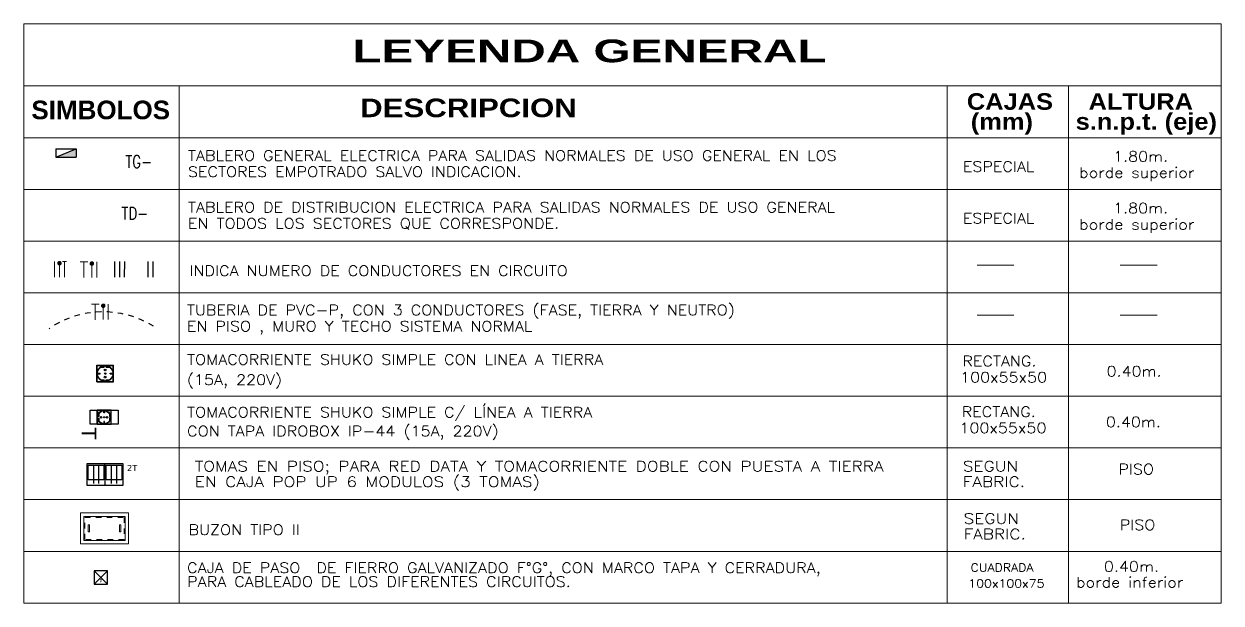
# Model space of a CAD drawing. Header units: inches. Extents: x -19 to 5698, y -728 to 92.
# Drawn here: x 112.79 to 134.65, y 68.13 to 78.71 of the extents above; entities that cross this region are included whole.
import ezdxf
from ezdxf.enums import TextEntityAlignment as Align

# ---------------------------------------------------------------- set-up
doc = ezdxf.new("R2010")
doc.units = ezdxf.units.IN
doc.header["$MEASUREMENT"] = 0
for name, pattern in [('01 HJ$0$REF - 01 HJ$0$HIDDEN2', [0.1875, 0.125, -0.0625]), ('HIDDEN', [0.375, 0.25, -0.125]), ('RAYITAS', [0.375, 0.25, -0.125])]:
    doc.linetypes.add(name, pattern=pattern)
doc.layers.get('0').update_dxf_attribs({"color": 61})
for name, color, linetype, lineweight in [('00 APARATOS-ELECTRICOS', 253, 'Continuous', 0), ('00 conduct tomacorr', 120, 'HIDDEN', 30), ('00 IE TABLERO IE', 4, 'Continuous', 25), ('CANALES', 104, 'Continuous', 15), ('T-TECHO-E', 150, 'Continuous', 20), ('TABLERO IE', 4, 'Continuous', 25), ('TEXT', 7, 'Continuous', 13), ('TOMACORRIENTE', 22, 'RAYITAS', 9)]:
    doc.layers.add(name, color=color, linetype=linetype, lineweight=lineweight)
for name, color, linetype in [('CIRCUITOS-T', 20, 'Continuous'), ('IE-ALUM', 4, 'Continuous'), ('IE-LEYENDA', 4, 'Continuous'), ('TOMA. HYDROBOX SHUKO S', 7, 'Continuous')]:
    doc.layers.add(name, color=color, linetype=linetype)
doc.styles.add('Arial', font='arial.ttf')
doc.styles.add('ROMAND', font='romand__.ttf', dxfattribs={"width": 1.2, "height": 0.1})
doc.styles.add('Romans', font='romans.shx')
doc.styles.add('SANSSERIFBOLD', font='sasb____.pfb')

# ---------------------------------------------------------------- blocks, each defined once
blk = doc.blocks.new('A$C27562A3E')
at = {"layer": 'IE-LEYENDA'}
for p, q in [((0.075, 0), (0, 0.075)), ((0, 0), (0.075, 0.075))]:
    blk.add_line(p, q, dxfattribs=at)
blk.add_lwpolyline([(0, 0), (0.075, 0), (0.075, 0.075), (0, 0.075)], close=True, dxfattribs=at)
at = {"color": 4}
blk.add_text('p', height=0.0195, dxfattribs=at).set_placement((0.0307, 0.0133))
blk = doc.blocks.new('a')
at = {"layer": 'TOMACORRIENTE', "ltscale": 0.05}
h = blk.add_hatch(color=4, dxfattribs=at)
edge = h.paths.add_edge_path()
edge.add_arc((0, 0.075), 0.0211, 0, 360)
at = {"layer": 'TOMACORRIENTE', "color": 4}
for p, q in [((-0.146, 0.096), (-0.051, 0.096)), ((-0.099, 0.096), (-0.099, -0.097)), ((0, 0.096), (0, -0.096)), ((0.062, -0.096), (0.062, 0.096))]:
    blk.add_line(p, q, dxfattribs=at)
blk.add_circle((0, 0.075), 0.0211, dxfattribs=at)
blk = doc.blocks.new('2A')
at = {"layer": 'IE-ALUM'}
for p, q in [((-0.03, 0.102), (-0.03, -0.091)), ((0.03, 0.102), (0.03, -0.091))]:
    blk.add_line(p, q, dxfattribs=at)
blk = doc.blocks.new('INTERRUPTOR AUTOMÁTICO')
at = {"layer": 'TOMACORRIENTE', "ltscale": 0.05}
h = blk.add_hatch(color=4, dxfattribs=at)
edge = h.paths.add_edge_path()
edge.add_arc((0, 0.075), 0.0211, -0.2621, 359.7379)
at = {"layer": 'TOMACORRIENTE', "color": 4}
for p, q in [((-0.062, 0.096), (-0.062, -0.097)), ((0, -0.096), (0, 0.096)), ((0.086, 0.096), (0.038, 0.096)), ((0.062, -0.096), (0.062, 0.096))]:
    blk.add_line(p, q, dxfattribs=at)
blk.add_circle((0, 0.075), 0.0211, dxfattribs=at)
blk = doc.blocks.new('3A')
at = {"layer": 'IE-ALUM'}
for p, q in [((-0.06, 0.096), (-0.06, -0.096)), ((0, 0.096), (0, -0.096)), ((0.06, 0.096), (0.06, -0.096))]:
    blk.add_line(p, q, dxfattribs=at)
blk = doc.blocks.new('CAJA POP UP 6 MODULOS')
at = {"layer": '00 conduct tomacorr', "linetype": 'Continuous'}
for p, q in [((-0.095, -0.165), (-0.095, -0.0151)), ((-0.052, -0.165), (-0.052, -0.0151)), ((0.052, -0.165), (0.052, -0.0151)), ((0.095, -0.165), (0.095, -0.0151)), ((0, -0.165), (0, -0.18))]:
    blk.add_line(p, q, dxfattribs=at)
for points in [[(-0.147, 0), (0.147, 0), (0.147, -0.18), (-0.147, -0.18)], [(0, 0), (0.147, 0), (0.147, -0.18), (0, -0.18)]]:
    blk.add_lwpolyline(points, close=True, dxfattribs=at)
for points in [[(-0.138, -0.045), (-0.009, -0.045), (-0.009, -0.165), (-0.138, -0.165), (-0.138, -0.045)], [(0.009, -0.045), (0.138, -0.045), (0.138, -0.165), (0.009, -0.165), (0.009, -0.045)]]:
    blk.add_lwpolyline(points, dxfattribs=at)
at = {"color": 1, "insert": (-0.1807, -0.168), "char_height": 0.05, "attachment_point": 1, "rotation": 180}
blk.add_mtext_dynamic_manual_height_columns('{\\fVerdana|b0|i0|c0|p34;2T}', width=0.000481, gutter_width=0.1561, heights=[0], dxfattribs=at)
blk = doc.blocks.new('T5015')
at = {"layer": '00 IE TABLERO IE'}
for p, q in [((-0.278, -0.054), (-0.104, 0.016)), ((-0.278, 0.016), (-0.104, 0.016)), ((-0.278, 0.016), (-0.278, -0.054)), ((-0.104, 0.016), (-0.104, -0.054)), ((-0.278, -0.054), (-0.104, -0.054))]:
    blk.add_line(p, q, dxfattribs=at)
blk.add_solid([(-0.278, -0.054), (-0.104, 0.016), (-0.104, -0.054)], dxfattribs=at)
blk = doc.blocks.new('BUZON TIPO II')
at = {"layer": 'CANALES', "color": 5}
for p, q in [((-0.3, 0.175), (0.3, 0.175)), ((-0.3, -0.175), (-0.3, 0.175)), ((0.3, 0.175), (0.3, -0.175)), ((0.3, -0.175), (-0.3, -0.175))]:
    blk.add_line(p, q, dxfattribs=at)
blk.add_lwpolyline([(-0.35, 0.225), (0.35, 0.225), (0.35, -0.225), (-0.35, -0.225), (-0.35, 0.225)], dxfattribs=at)
at = {"layer": 'CANALES', "color": 3}
for points in [[(-0.3, 0.175), (-0.3, -0.175), (0.3, -0.175), (0.3, 0.175), (-0.3, 0.175)], [(-0.24, 0), (-0.24, 0.05), (-0.22, 0.05), (-0.22, 0), (-0.22, -0.05), (-0.24, -0.05), (-0.24, 0)], [(0.24, 0), (0.24, 0.05), (0.22, 0.05), (0.22, 0), (0.22, -0.05), (0.24, -0.05), (0.24, 0)]]:
    blk.add_lwpolyline(points, dxfattribs=at)
at = {"layer": 'CANALES', "color": 5, "linetype": '01 HJ$0$REF - 01 HJ$0$HIDDEN2', "ltscale": 0.1}
blk.add_lwpolyline([(-0.285, 0.16), (0.285, 0.16), (0.285, -0.16), (-0.285, -0.16), (-0.285, 0.16)], dxfattribs=at)
blk = doc.blocks.new('tomacorriente schuko 2+T')
at = {"color": 3}
for p, q in [((-0.1377, -0.0281, -162.36), (-0.1377, -0.1227, -162.36)), ((-0.1377, -0.0281, -162.36), (-0.0441, -0.0281, -162.36)), ((-0.1367, -0.0296, -162.36), (-0.1367, -0.1211, -162.36)), ((-0.1367, -0.0296, -162.36), (-0.1367, -0.1211, -162.36)), ((-0.1367, -0.0296, -162.36), (-0.0452, -0.0296, -162.36)), ((-0.1367, -0.0296, -162.36), (-0.0909, -0.0296, -162.36)), ((-0.1261, -0.0496, -162.36), (-0.1261, -0.0701, -162.36)), ((-0.0935, -0.0318, -162.36), (-0.0935, -0.0465, -162.36)), ((-0.0935, -0.0465, -162.36), (-0.0883, -0.0465, -162.36)), ((-0.0909, -0.0296, -162.36), (-0.0452, -0.0296, -162.36)), ((-0.0883, -0.0318, -162.36), (-0.0883, -0.0465, -162.36)), ((-0.0557, -0.0496, -162.36), (-0.0557, -0.0701, -162.36)), ((-0.0452, -0.0296, -162.36), (-0.0452, -0.1211, -162.36)), ((-0.0452, -0.0296, -162.36), (-0.0452, -0.1211, -162.36)), ((-0.0441, -0.0281, -162.36), (-0.0441, -0.1227, -162.36)), ((-0.1377, -0.1227, -162.36), (-0.0441, -0.1227, -162.36)), ((-0.1367, -0.1211, -162.36), (-0.0452, -0.1211, -162.36)), ((-0.1367, -0.1211, -162.36), (-0.0909, -0.1211, -162.36)), ((-0.1342, -0.0701, -162.36), (-0.1261, -0.0701, -162.36)), ((-0.1342, -0.0806, -162.36), (-0.1261, -0.0806, -162.36)), ((-0.1261, -0.0806, -162.36), (-0.1261, -0.1011, -162.36)), ((-0.0935, -0.1043, -162.36), (-0.0883, -0.1043, -162.36)), ((-0.0935, -0.1043, -162.36), (-0.0935, -0.1189, -162.36)), ((-0.0909, -0.1211, -162.36), (-0.0452, -0.1211, -162.36)), ((-0.0883, -0.1043, -162.36), (-0.0883, -0.1189, -162.36)), ((-0.0557, -0.0701, -162.36), (-0.0476, -0.0701, -162.36)), ((-0.0557, -0.0806, -162.36), (-0.0476, -0.0806, -162.36)), ((-0.0557, -0.0806, -162.36), (-0.0557, -0.1011, -162.36))]:
    blk.add_line(p, q, dxfattribs=at)
for centre, radius in [((-0.0909, -0.0754, -162.36), 0.0457), ((-0.0909, -0.0754, -162.36), 0.0436), ((-0.1109, -0.0754, -162.36), 0.00505), ((-0.091, -0.0755, -162.36), 0.00406), ((-0.0709, -0.0754, -162.36), 0.00505)]:
    blk.add_circle(centre, radius, dxfattribs=at)
blk = doc.blocks.new('TOMA. HYDROBOX SHUKO')
at = {"true_color": 0xafd9aa}
h = blk.add_hatch(dxfattribs=at)
h.set_pattern_fill('ANSI31', color=9, scale=0.67)
h.set_pattern_definition([(45, (0, 0), (-1.5041929, 1.5041929), [])])
edge = h.paths.add_edge_path()
edge.add_arc((53447.462, 40916.352), 0.008, 0, 360)
edge = h.paths.add_edge_path()
edge.add_arc((53447.494, 40916.352), 0.00644, 0, 360)
edge = h.paths.add_edge_path()
edge.add_arc((53447.526, 40916.352), 0.008, 0, 360)
at = {"color": 32, "true_color": 0xcd6928}
blk.add_lwpolyline([(53447.644, 40916.427), (53447.644, 40916.277), (53447.344, 40916.277), (53447.344, 40916.427)], close=True, dxfattribs=at)
for points in [[(53447.42, 40916.277), (53447.568, 40916.277), (53447.568, 40916.427), (53447.42, 40916.427), (53447.42, 40916.277)], [(53447.422, 40916.279), (53447.422, 40916.425), (53447.567, 40916.425), (53447.567, 40916.279), (53447.422, 40916.279)], [(53447.49, 40916.421), (53447.49, 40916.398), (53447.498, 40916.398), (53447.498, 40916.421)], [(53447.425, 40916.36), (53447.438, 40916.36), (53447.438, 40916.393)], [(53447.438, 40916.311), (53447.438, 40916.344), (53447.425, 40916.344)], [(53447.49, 40916.283), (53447.49, 40916.306), (53447.498, 40916.306), (53447.498, 40916.283)], [(53447.563, 40916.36), (53447.55, 40916.36), (53447.55, 40916.393)], [(53447.55, 40916.311), (53447.55, 40916.344), (53447.563, 40916.344)]]:
    blk.add_lwpolyline(points, dxfattribs=at)
for centre, radius in [((53447.494, 40916.352), 0.0725), ((53447.494, 40916.352), 0.0692), ((53447.462, 40916.352), 0.008), ((53447.494, 40916.352), 0.00644), ((53447.526, 40916.352), 0.008)]:
    blk.add_circle(centre, radius, dxfattribs=at)
at = {"color": 30, "true_color": 0xf8991e, "style": 'Arial'}
blk.add_text('T', height=0.159, rotation=90, dxfattribs=at).set_placement((53447.656, 40916.525), align=Align.MIDDLE_CENTER)

msp = doc.modelspace()

# ---------------------------------------------------------------- linework, layer by layer
at = {"layer": '00 conduct tomacorr', "ltscale": 0.4}
msp.add_arc((114.2378, 71.7163), 1.7334, 58.00002, 124.7785, dxfattribs=at)
at = {"layer": 'TEXT', "color": 4}
for p, q in [((115.6243, 77.5748), (115.6243, 70.02)), ((129.6512, 77.5748), (129.6512, 70.02)), ((131.8692, 77.5748), (131.8692, 70.02)), ((112.7912, 75.6861), (134.6528, 75.6861)), ((112.7912, 74.7417), (134.6528, 74.7417)), ((130.1965, 74.305), (130.8713, 74.305)), ((130.1965, 74.305), (130.8713, 74.305)), ((132.8094, 74.305), (133.4842, 74.305)), ((132.8094, 74.305), (133.4842, 74.305)), ((112.7912, 73.7974), (134.6528, 73.7974)), ((130.1965, 73.3922), (130.8713, 73.3922)), ((130.1965, 73.3922), (130.8713, 73.3922)), ((132.8094, 73.3922), (133.4842, 73.3922)), ((132.8094, 73.3922), (133.4842, 73.3922)), ((112.7912, 72.853), (134.6528, 72.853)), ((112.7912, 71.9087), (134.6528, 71.9087)), ((115.6243, 71.9087), (115.6243, 68.1312)), ((129.6512, 71.9087), (129.6512, 68.1312)), ((131.8692, 71.9087), (131.8692, 68.1312)), ((112.7912, 70.9643), (134.6528, 70.9643)), ((112.7912, 70.02), (134.6528, 70.02)), ((112.7912, 69.0756), (134.6528, 69.0756)), ((112.7912, 68.1312), (134.6528, 68.1312))]:
    msp.add_line(p, q, dxfattribs=at)
for points in [[(112.7912, 77.5748), (134.6528, 77.5748), (134.6528, 78.708), (112.7912, 78.708)], [(112.7912, 76.6305), (134.6528, 76.6305), (134.6528, 77.5748), (112.7912, 77.5748)]]:
    msp.add_lwpolyline(points, close=True, dxfattribs=at)
for points in [[(134.6528, 70.02), (134.6528, 76.6305), (112.7912, 76.6305), (112.7912, 70.02)], [(112.7912, 71.9087), (112.7912, 68.1312)], [(134.6528, 68.1312), (134.6528, 71.9087)]]:
    msp.add_lwpolyline(points, dxfattribs=at)

# ---------------------------------------------------------------- block references
for name, p, xscale, yscale, zscale, rotation in [('3A', (114.5355, 74.2261), 1.481345034052768, 1.481345034052768, 1.481345034052768, 359.9237397828417), ('tomacorriente schuko 2+T', (114.0313, 72.6172, 524.2306), 3.228816026903235, 3.228816026903235, 3.228816026903235, 89.99999999999999)]:
    msp.add_blockref(name, p, dxfattribs=dict(xscale=xscale, yscale=yscale, zscale=zscale, rotation=rotation))
at = {"xscale": 1.481345034052768, "yscale": 1.481345034052768, "zscale": 1.481345034052768}
msp.add_blockref('2A', (115.0995, 74.2177), dxfattribs=at)
at = {"layer": '00 APARATOS-ELECTRICOS', "lineweight": 25, "xscale": 1.252926957676267, "yscale": 1.252926957676267, "zscale": 1.252926957676267, "rotation": 180.0000000000012}
msp.add_blockref('BUZON TIPO II', (114.2619, 69.4955), dxfattribs=at)
at = {"layer": '00 conduct tomacorr', "xscale": 2.222017551079151, "yscale": 2.222017551079151, "zscale": 2.222017551079151, "rotation": 180}
msp.add_blockref('CAJA POP UP 6 MODULOS', (114.2709, 70.2805, 5744.9372), dxfattribs=at)
at = {"layer": 'CIRCUITOS-T', "xscale": 3.209305134790502, "yscale": 3.209305134790502, "zscale": 3.209305134790502}
msp.add_blockref('A$C27562A3E', (114.0764, 68.4786), dxfattribs=at)
at = {"layer": 'T-TECHO-E', "xscale": 1.481345034052768, "yscale": 1.481345034052768, "zscale": 1.481345034052768}
for name, p in [('INTERRUPTOR AUTOMÁTICO', (113.4398, 74.2262)), ('a', (114.0318, 74.2205)), ('a', (114.2396, 73.4506))]:
    msp.add_blockref(name, p, dxfattribs=at)
at = {"layer": 'TABLERO IE', "xscale": 2.133836137415672, "yscale": 2.133836137415672, "zscale": 2.133836137415672}
msp.add_blockref('T5015', (113.9651, 76.3899), dxfattribs=at)
at = {"layer": 'TOMA. HYDROBOX SHUKO S', "xscale": 1.708537854118467, "yscale": 1.708537854118467, "zscale": 1.708537854118467, "rotation": 180}
msp.add_blockref('TOMA. HYDROBOX SHUKO', (91431.3223, 69978.6605), dxfattribs=at)

# ---------------------------------------------------------------- texts
at = {"layer": 'IE-LEYENDA', "style": 'Romans', "width": 0.8}
for s, p in [('TG-', (114.642, 76.0799)), ('TD-', (114.5726, 75.1355))]:
    msp.add_text(s, height=0.22728, dxfattribs=at).set_placement(p)
at = {"layer": 'TEXT', "color": 4, "ltscale": 0.01}
for s, height, style, width, p in [('LEYENDA GENERAL', 0.415517, 'SANSSERIFBOLD', 1.5, (118.7897, 78.0078)), ('CAJAS ', 0.30219, 'SANSSERIFBOLD', 1.1, (130.0108, 77.1405)), ('ALTURA', 0.30219, 'SANSSERIFBOLD', 1.1, (132.2326, 77.1405)), ('DESCRIPCION', 0.339969, 'SANSSERIFBOLD', 1.2, (118.9298, 77.0051)), ('(mm)', 0.30219, 'SANSSERIFBOLD', 1.1, (130.0823, 76.7755)), ('s.n.p.t. (eje)', 0.302194, 'SANSSERIFBOLD', 1.1, (131.9976, 76.7755)), ('TABLERO GENERAL ELECTRICA PARA SALIDAS NORMALES DE USO GENERAL EN LOS', 0.188871, 'ROMAND', 1.13, (115.7864, 76.2107)), ('1.80m.', 0.18887, 'ROMAND', 1.13, (132.6795, 76.1939)), ('SECTORES EMPOTRADO SALVO INDICACION.', 0.188871, 'ROMAND', 1.13, (115.7864, 75.9149)), ('ESPECIAL', 0.18887, 'ROMAND', 1.13, (129.9371, 76.0089)), ('borde superior', 0.188871, 'ROMAND', 1.13, (132.0613, 75.8981)), ('TABLERO DE DISTRIBUCION ELECTRICA PARA SALIDAS NORMALES DE USO GENERAL', 0.188871, 'ROMAND', 1.13, (115.7864, 75.2663)), ('1.80m.', 0.18887, 'ROMAND', 1.13, (132.6795, 75.2496)), ('ESPECIAL', 0.18887, 'ROMAND', 1.13, (129.9371, 75.0645)), ('EN TODOS LOS SECTORES QUE CORRESPONDE.', 0.188871, 'ROMAND', 1.13, (115.7864, 74.9705)), ('borde superior', 0.188871, 'ROMAND', 1.13, (132.0613, 74.9538)), ('INDICA NUMERO DE CONDUCTORES EN CIRCUITO ', 0.188871, 'ROMAND', 1.13, (115.8152, 74.1065)), ('TUBERIA DE PVC-P, CON 3 CONDUCTORES (FASE, TIERRA Y NEUTRO)', 0.188871, 'ROMAND', 1.13, (115.767, 73.3887)), ('EN PISO , MURO Y TECHO SISTEMA NORMAL', 0.188871, 'ROMAND', 1.13, (115.767, 73.0928)), ('TOMACORRIENTE SHUKO SIMPLE CON LINEA A TIERRA ', 0.188871, 'ROMAND', 1.13, (115.7714, 72.4841)), ('RECTANG.', 0.18887, 'ROMAND', 1.13, (129.928, 72.4554)), ('0.40m.', 0.18887, 'ROMAND', 1.13, (132.5614, 72.2703)), ('(15A, 220V)', 0.188871, 'ROMAND', 1.13, (115.7682, 72.1154)), ('100x55x50', 0.18887, 'ROMAND', 1.13, (129.8856, 72.1596)), ('TOMACORRIENTE SHUKO SIMPLE C/ LÍNEA A TIERRA ', 0.188871, 'ROMAND', 1.13, (115.7714, 71.5228)), ('RECTANG.', 0.18887, 'ROMAND', 1.13, (129.9161, 71.5304)), ('0.40m.', 0.18887, 'ROMAND', 1.13, (132.5495, 71.3453)), ('CON TAPA IDROBOX IP-44 (15A, 220V)', 0.188871, 'ROMAND', 1.13, (115.7714, 71.177)), ('100x55x50', 0.18887, 'ROMAND', 1.13, (129.8737, 71.2346)), ('BUZON TIPO II', 0.188871, 'ROMAND', 1.13, (115.7978, 69.3764)), ('CAJA DE PASO  DE FIERRO GALVANIZADO F°G°, CON MARCO TAPA Y CERRADURA, ', 0.188871, 'ROMAND', 1.13, (115.7714, 68.6824)), ('0.40m.', 0.18887, 'ROMAND', 1.13, (132.514, 68.7047)), ('CUADRADA', 0.14813, 'ROMAND', 1.13, (130.0786, 68.7053)), ('PARA CABLEADO DE LOS DIFERENTES CIRCUITOS.', 0.188871, 'ROMAND', 1.13, (115.7714, 68.4275)), ('100x100x75', 0.14813, 'ROMAND', 1.13, (130.037, 68.4153)), ('borde inferior', 0.188871, 'ROMAND', 1.13, (132.0054, 68.4168))]:
    msp.add_text(s, height=height, dxfattribs=dict(at, style=style, width=width)).set_placement(p)
at = {"layer": 'TEXT', "color": 4, "ltscale": 0.01, "style": 'SANSSERIFBOLD'}
msp.add_text('SIMBOLOS', height=0.33997, dxfattribs=at).set_placement((112.9269, 76.9676))
at = {"layer": 'TEXT', "color": 4, "ltscale": 0.01, "style": 'ROMAND', "width": 1.13}
for p in [(133.1033, 70.4822), (133.1268, 69.4652)]:
    msp.add_text('PISO', height=0.18887, dxfattribs=at).set_placement(p, align=Align.CENTER)
at = {"layer": 'TEXT', "color": 4, "ltscale": 0.01, "attachment_point": 1, "line_spacing_factor": 0.9, "style": 'ROMAND'}
for s, insert, char_height, width in [('TOMAS EN PISO; PARA RED DATA Y TOMACORRIENTE DOBLE CON PUESTA A TIERRA EN CAJA POP UP 6 MODULOS (3 TOMAS)  ', (115.9109, 70.7248), 0.1888715, 13.740238), ('SEGUN FABRIC.', (129.9378, 70.7248), 0.188871, 1.76227), ('SEGUN FABRIC.', (129.9518, 69.768), 0.188871, 1.76227)]:
    msp.add_mtext(s, dxfattribs=dict(at, insert=insert, char_height=char_height, width=width))

doc.saveas('drawing.dxf')
